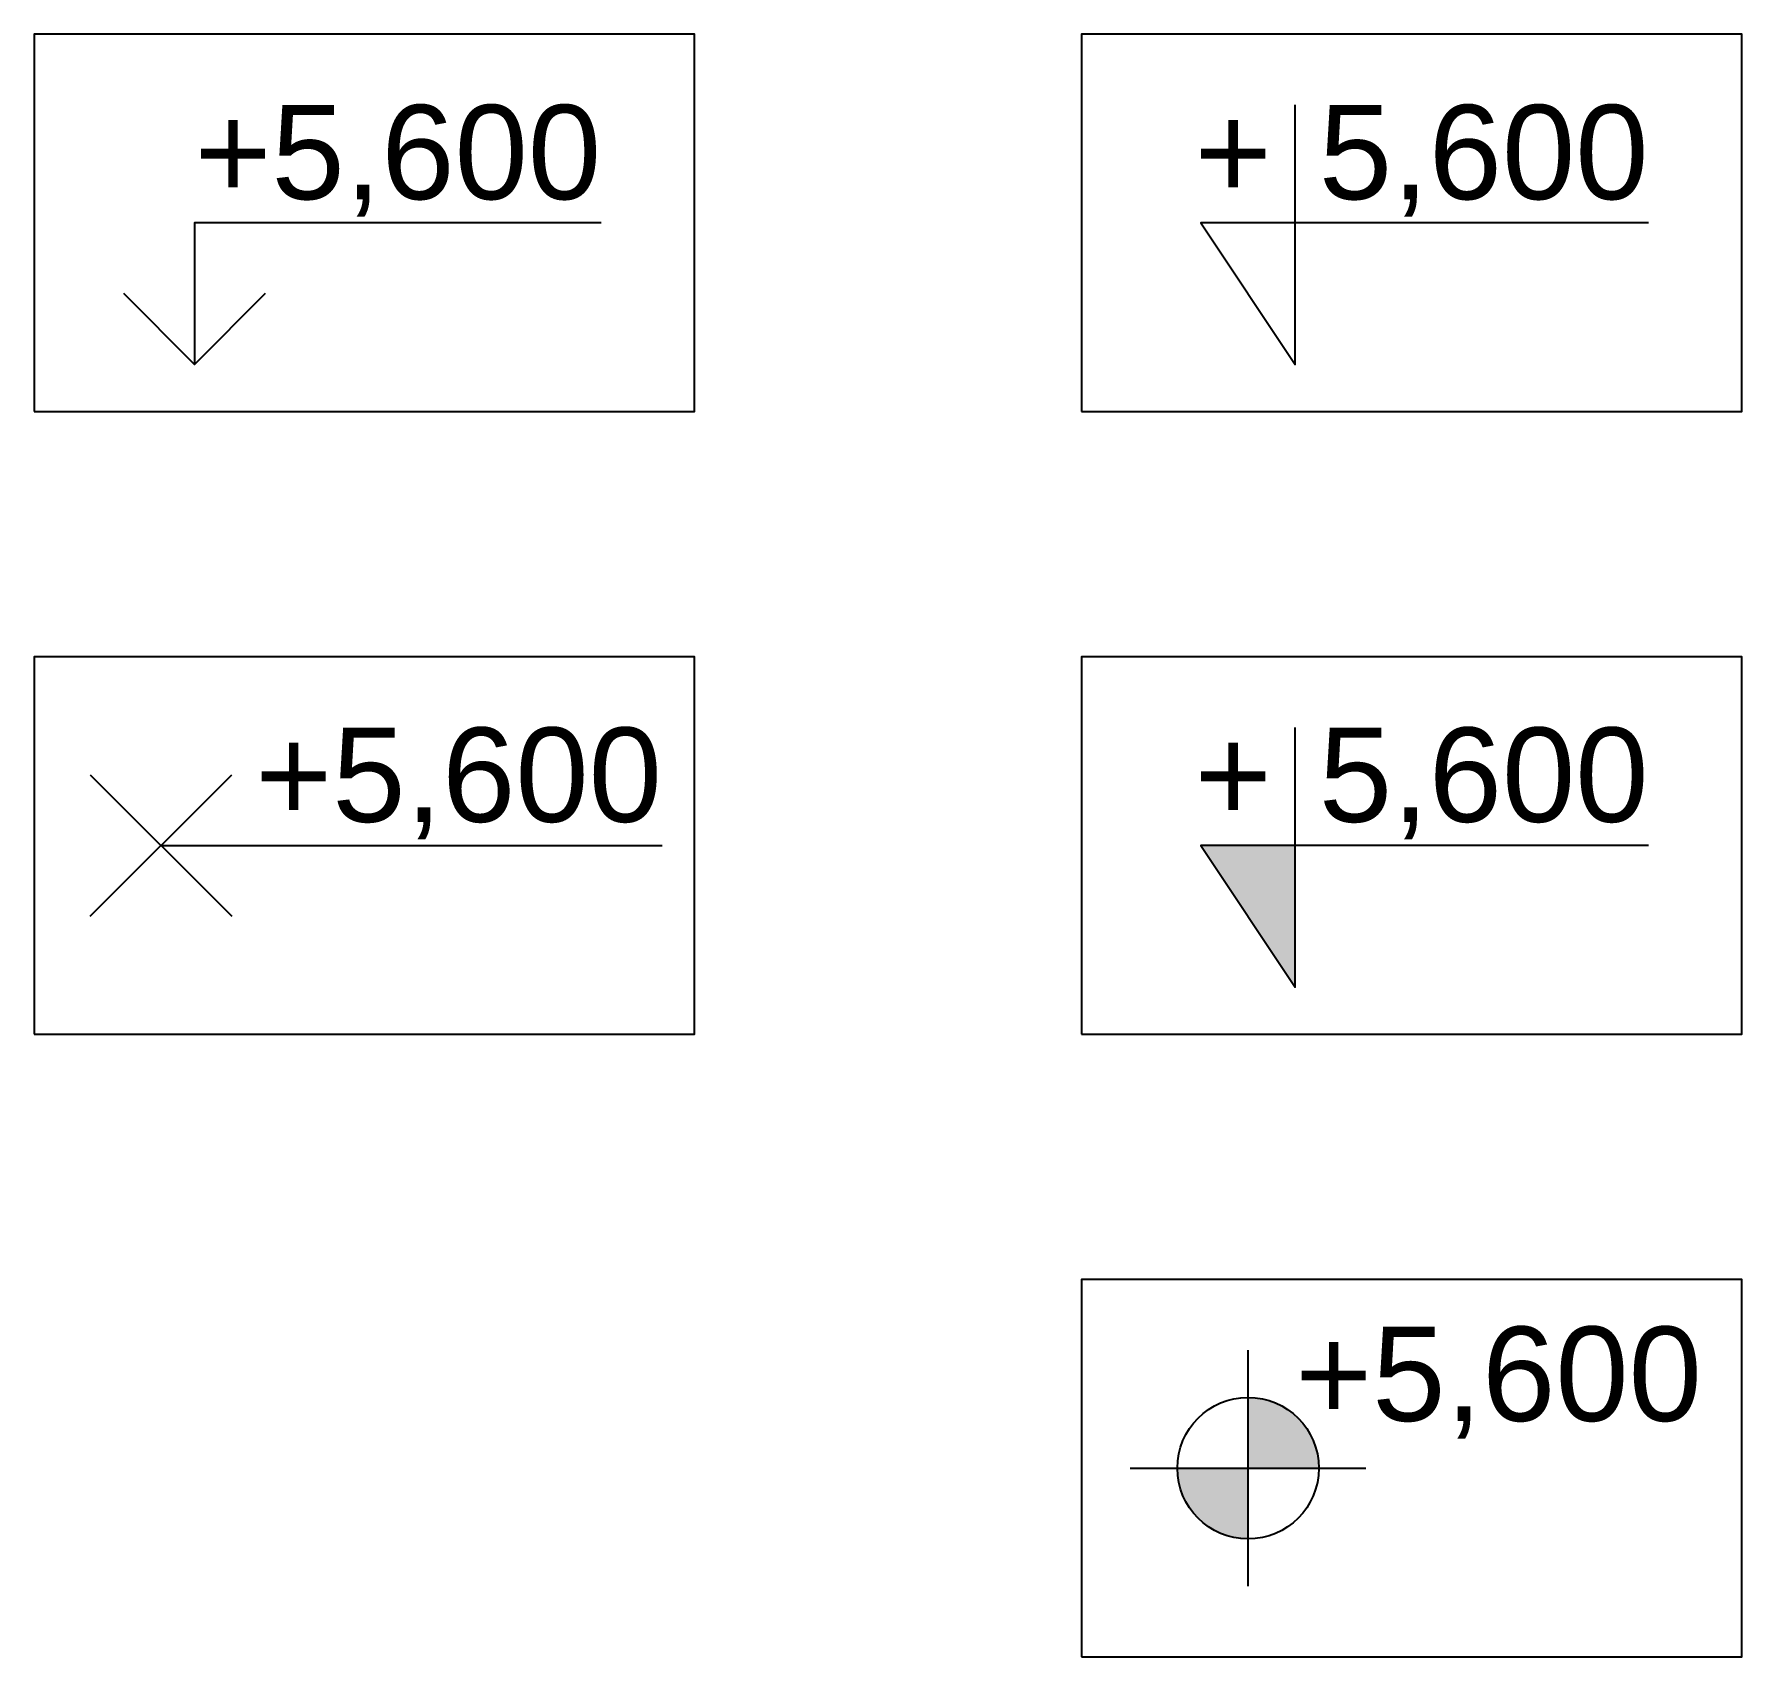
# Model space of a CAD drawing. Header units: millimetres. Extents: x 5406.5 to 5442.7, y 5633.7 to 5668.1.
import ezdxf
from ezdxf.enums import TextEntityAlignment as Align

# ---------------------------------------------------------------- set-up
doc = ezdxf.new("R2010")
doc.units = ezdxf.units.MM
doc.styles.get("Standard").update_dxf_attribs({"font": 'arial.ttf'})

msp = doc.modelspace()

# ---------------------------------------------------------------- hatches: boundary and pattern name
msp.add_hatch(color=256).paths.add_polyline_path([(5433.252991492086, 5650.908058678979), (5431.252991492086, 5650.908058678979), (5433.252991492086, 5647.908058678979)], flags=0)
h = msp.add_hatch(color=256)
edge = h.paths.add_edge_path(flags=0)
edge.add_ellipse((5432.252991492086, 5637.707817685899), major_axis=(-1.418416873470846, -0.4879483303108973), ratio=0.9999999999999996, start_angle=-18.983683937748708, end_angle=71.01631606224618, ccw=False)
edge.add_line((5430.752991492086, 5637.707817685899), (5433.752991492086, 5637.707817685899))
edge.add_ellipse((5432.252991492086, 5637.707817685899), major_axis=(0.3258094271373816, 1.464188586620047), ratio=0.9999999999999999, start_angle=282.5449974503816, end_angle=372.5449974503779)
edge.add_line((5432.252991492086, 5639.207817685899), (5432.252991492086, 5636.207817685899))
edge.add_line((5432.252991492086, 5636.207817685899), (5432.252991492086, 5636.207817685899))

# ---------------------------------------------------------------- linework, layer by layer
for p, q in [((5407.703487755986, 5649.408058678979), (5410.703487755986, 5652.408058678979)), ((5407.703487755986, 5652.408058678979), (5410.703487755986, 5649.408058678979)), ((5409.203487755986, 5650.908058678979), (5419.826952967446, 5650.908058678979)), ((5432.252991492086, 5635.207817685899), (5432.252991492086, 5640.207817685899)), ((5429.752991492086, 5637.707817685899), (5434.752991492086, 5637.707817685899))]:
    msp.add_line(p, q)
for points in [[(5406.515220361716, 5660.108299672058), (5420.515220361716, 5660.108299672058), (5420.515220361716, 5668.108299672058), (5406.515220361716, 5668.108299672058)], [(5428.721770919848, 5660.108299672058), (5442.721770919848, 5660.108299672058), (5442.721770919848, 5668.108299672058), (5428.721770919848, 5668.108299672058)], [(5406.515220361716, 5646.908058678979), (5420.515220361716, 5646.908058678979), (5420.515220361716, 5654.908058678979), (5406.515220361716, 5654.908058678979)], [(5428.721770919848, 5646.908058678979), (5442.721770919848, 5646.908058678979), (5442.721770919848, 5654.908058678979), (5428.721770919848, 5654.908058678979)], [(5428.721770919848, 5633.707817685899), (5442.721770919848, 5633.707817685899), (5442.721770919848, 5641.707817685899), (5428.721770919848, 5641.707817685899)]]:
    msp.add_lwpolyline(points, close=True)
for points in [[(5440.744805953204, 5664.108299672058), (5431.252991492086, 5664.108299672058), (5433.252991492086, 5661.108299672058), (5433.252991492086, 5666.608299672058)], [(5418.538255395073, 5664.108299672058), (5409.914790183613, 5664.108299672058), (5409.914790183613, 5661.108299672058)], [(5411.414790183613, 5662.608299672058), (5409.914790183613, 5661.108299672058), (5408.414790183613, 5662.608299672058)], [(5440.744805953204, 5650.908058678979), (5431.252991492086, 5650.908058678979), (5433.252991492086, 5647.908058678979), (5433.252991492086, 5653.408058678979)]]:
    msp.add_lwpolyline(points)
msp.add_circle((5432.252991492086, 5637.707817685899), 1.5)

# ---------------------------------------------------------------- texts
at = {"color": 7}
for s, p in [('+5,600', (5409.914790183613, 5665.608299672058)), ('5,600', (5433.752991492086, 5665.608299672058)), ('+5,600', (5411.203487755986, 5652.408058678979)), ('5,600', (5433.752991492086, 5652.408058678979)), ('+5,600', (5433.252991492086, 5639.707817685899))]:
    msp.add_text(s, height=2, dxfattribs=at).set_placement(p, align=Align.MIDDLE_LEFT)
for p in [(5432.752991492086, 5665.608299672058), (5432.752991492086, 5652.408058678979)]:
    msp.add_text('+', height=2, dxfattribs=at).set_placement(p, align=Align.MIDDLE_RIGHT)

doc.saveas('drawing.dxf')
